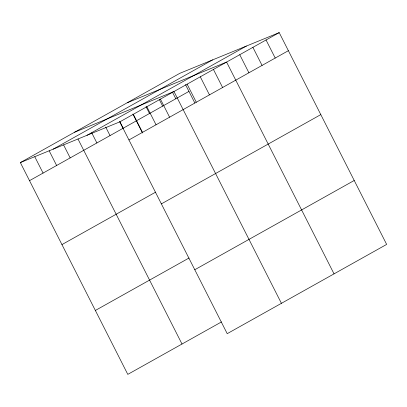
<?xml version="1.0" encoding="UTF-8"?>
<svg xmlns="http://www.w3.org/2000/svg" width="407" height="407" viewBox="0 0 407 407"><rect width="100%" height="100%" fill="white"/><g stroke="black" fill="none" stroke-linecap="round" stroke-linejoin="round"><path stroke-width="0.61" d="M20.35 162.591L179.787 73.331L279.207 32.621L386.65 244.409L227.213 333.669L119.77 121.881L20.35 162.591L127.793 374.379L221.464 321.937M53.159 149.16L212.596 59.895M86.961 135.317L246.398 46.057M119.77 121.881L279.207 32.621M29.518 180.662L188.955 91.402M128.938 139.952L288.375 50.692M61.95 244.592L155.616 192.15M161.37 203.876L320.802 114.616M95.365 310.455L189.031 258.013M194.785 269.739L354.217 180.479M127.172 102.788L226.592 62.078L334.035 273.86M74.557 132.244L173.977 91.534L281.42 303.317M266.051 39.983L275.218 58.053M252.9 47.349L262.067 65.42M239.743 54.711L248.911 72.782M213.436 69.439L222.604 87.51M200.285 76.806L209.452 94.877M187.128 84.168L196.296 102.238M185.516 84.625L194.826 102.976M172.359 91.992L175.799 98.769M160.424 99.12L169.592 117.191M159.208 99.354L162.647 106.13M146.871 106.705L156.039 124.776M146.057 106.72L149.491 113.497M133.323 114.296L142.491 132.367M132.901 114.082L142.491 132.982M119.75 121.449L123.184 128.22M105.734 127.116L110.032 135.587M91.723 132.789L96.881 142.949M77.996 139.021L182.005 344.032M63.584 144.912L70.172 157.901M49.171 150.809L56.624 165.491M34.763 156.7L43.071 173.077"/></g></svg>
